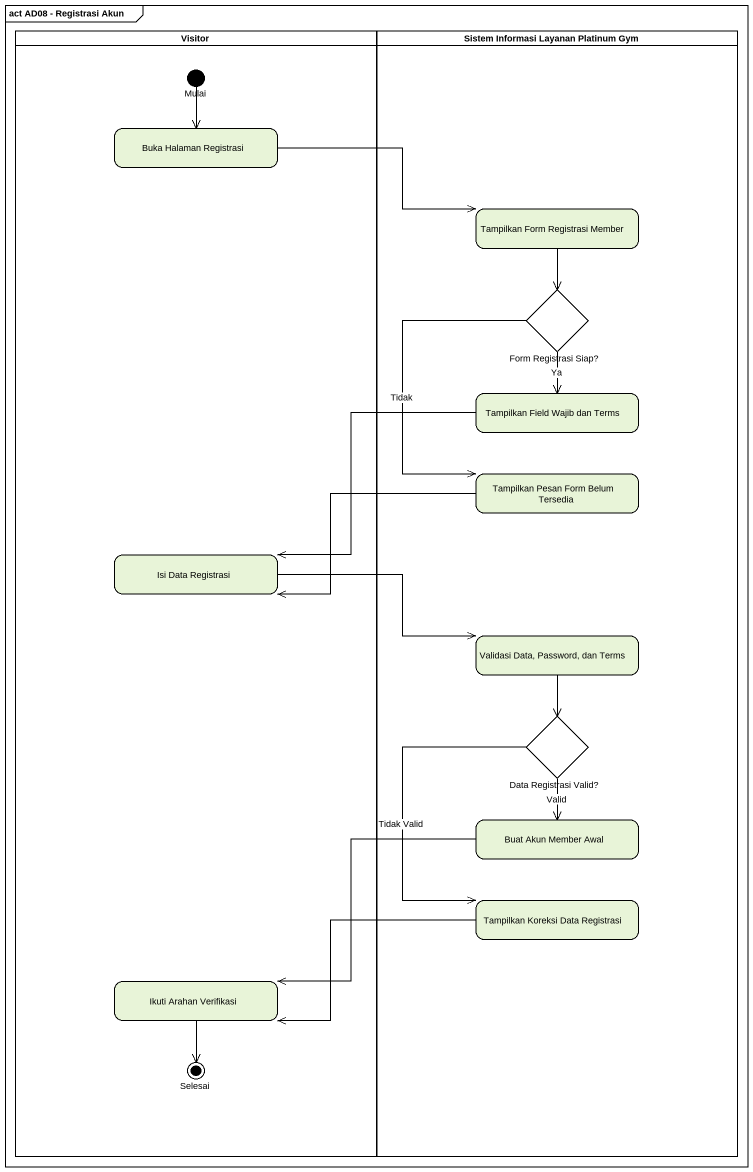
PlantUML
@startuml
mainframe act AD08 - Registrasi Akun
hide empty description
state Visitor <<partition>> {
  state Mulai <<start>>
  state "Buka Halaman Registrasi" as Buka_Halaman_Registrasi
  state "Isi Data Registrasi" as Isi_Data_Registrasi
  state "Ikuti Arahan Verifikasi" as Ikuti_Arahan_Verifikasi
  state Selesai <<end>>
}
state "Sistem Informasi Layanan Platinum Gym" as Sistem_Informasi_Layanan <<partition>> {
  state "Tampilkan Form Registrasi Member" as Tampilkan_Form_Registrasi
  state "Form Registrasi Siap?" as Form_Registrasi_Siap <<choice>>
  state "Tampilkan Field Wajib dan Terms" as Tampilkan_Field_Wajib_dan
  state "Tampilkan Pesan Form Belum Tersedia" as Tampilkan_Pesan_Form_Belum
  state "Validasi Data, Password, dan Terms" as Validasi_Data_Password_dan
  state "Data Registrasi Valid?" as Data_Registrasi_Valid <<choice>>
  state "Buat Akun Member Awal" as Buat_Akun_Member_Awal
  state "Tampilkan Koreksi Data Registrasi" as Tampilkan_Koreksi_Data
}
Mulai --> Buka_Halaman_Registrasi
Buka_Halaman_Registrasi -right-> Tampilkan_Form_Registrasi
Tampilkan_Form_Registrasi --> Form_Registrasi_Siap
Form_Registrasi_Siap --> Tampilkan_Field_Wajib_dan : Ya
Form_Registrasi_Siap --> Tampilkan_Pesan_Form_Belum : Tidak
Tampilkan_Field_Wajib_dan -left-> Isi_Data_Registrasi
Tampilkan_Pesan_Form_Belum -left-> Isi_Data_Registrasi
Isi_Data_Registrasi -right-> Validasi_Data_Password_dan
Validasi_Data_Password_dan --> Data_Registrasi_Valid
Data_Registrasi_Valid --> Buat_Akun_Member_Awal : Valid
Data_Registrasi_Valid --> Tampilkan_Koreksi_Data : Tidak Valid
Buat_Akun_Member_Awal -left-> Ikuti_Arahan_Verifikasi
Tampilkan_Koreksi_Data -left-> Ikuti_Arahan_Verifikasi
Ikuti_Arahan_Verifikasi --> Selesai
@enduml
